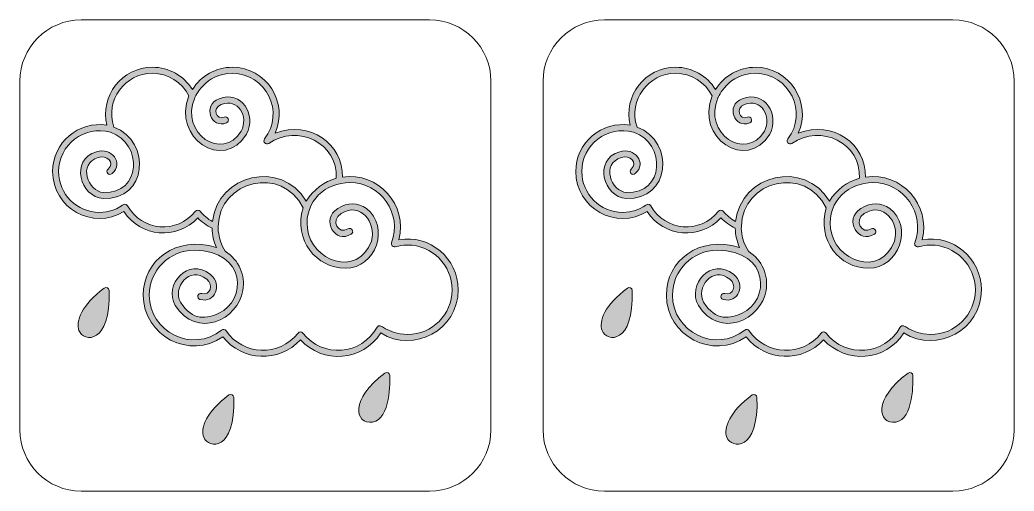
# Model space of a CAD drawing. Header units: inches. Extents: x -11.7 to 1.7, y -15.4 to -9.4.
# Drawn here: x -1.874 to 1.708, y -11.415 to -9.718 of the extents above; entities that cross this region are included whole.
import ezdxf

# ---------------------------------------------------------------- set-up
doc = ezdxf.new("R2010")
doc.units = ezdxf.units.IN
doc.header["$MEASUREMENT"] = 0
doc.layers.add('_U+0421_U+043B_U+043E_U+0439 1', color=7, linetype='Continuous')

msp = doc.modelspace()

# ---------------------------------------------------------------- hatches: boundary and pattern name
at = {"layer": '_U+0421_U+043B_U+043E_U+0439 1', "true_color": 0xffffff}
h = msp.add_hatch(color=7, dxfattribs=at)
h.dxf.hatch_style = 2
edge = h.paths.add_edge_path()
edge.add_spline(control_points=[(-0.5086, -10.5092), (-0.4768, -10.3845), (-0.5826, -10.2646), (-0.7124, -10.2837), (-0.7105, -10.1652), (-0.829, -10.0768), (-0.9549, -10.1257), (-0.9052, -10.0157), (-0.9861, -9.8881), (-1.1092, -9.8881), (-1.168, -9.8881), (-1.2224, -9.919), (-1.2529, -9.9684), (-1.2834, -9.919), (-1.3378, -9.8881), (-1.3966, -9.8881), (-1.5066, -9.8881), (-1.5867, -9.9917), (-1.5607, -10.0969), (-1.6629, -10.0801), (-1.7566, -10.1597), (-1.7566, -10.2637), (-1.7566, -10.3959), (-1.6112, -10.4765), (-1.4995, -10.4078), (-1.4396, -10.5), (-1.3084, -10.5118), (-1.2335, -10.4302), (-1.219, -10.4459), (-1.2013, -10.4586), (-1.1817, -10.4679), (-1.1813, -10.492), (-1.1762, -10.5157), (-1.1666, -10.5376), (-1.3129, -10.4912), (-1.43, -10.5855), (-1.43, -10.7085), (-1.43, -10.8568), (-1.2627, -10.9422), (-1.143, -10.8591), (-1.0736, -10.9477), (-0.9403, -10.954), (-0.8636, -10.8694), (-0.7832, -10.9581), (-0.6398, -10.9471), (-0.5743, -10.8452), (-0.4542, -10.9198), (-0.2951, -10.8339), (-0.2951, -10.6896), (-0.2951, -10.5761), (-0.3978, -10.4901), (-0.5086, -10.5092)], knot_values=[0, 0, 0, 0, 0.013889, 0.013889, 0.013889, 0.027778, 0.027778, 0.027778, 0.041667, 0.041667, 0.041667, 0.055556, 0.055556, 0.055556, 0.069444, 0.069444, 0.069444, 0.083333, 0.083333, 0.083333, 0.097222, 0.097222, 0.097222, 0.111111, 0.111111, 0.111111, 0.125, 0.125, 0.125, 0.138889, 0.138889, 0.138889, 0.152778, 0.152778, 0.152778, 0.166667, 0.166667, 0.166667, 0.180556, 0.180556, 0.180556, 0.194444, 0.194444, 0.194444, 0.208333, 0.208333, 0.208333, 0.222222, 0.222222, 0.222222, 0.236111, 0.236111, 0.236111, 0.236111], degree=3, periodic=0)
edge.add_line((-0.5086, -10.5092), (-0.5086, -10.5092))
edge = h.paths.add_edge_path()
edge.add_spline(control_points=[(-1.2249, -10.4065), (-1.229, -10.4012), (-1.2379, -10.4013), (-1.2421, -10.4065), (-1.3074, -10.4897), (-1.4355, -10.4789), (-1.4864, -10.3871), (-1.4985, -10.3653), (-1.5148, -10.4108), (-1.5876, -10.4108), (-1.6687, -10.4108), (-1.7347, -10.3448), (-1.7347, -10.2637), (-1.7347, -10.1682), (-1.6436, -10.0956), (-1.5481, -10.1222), (-1.429, -10.1637), (-1.4385, -10.345), (-1.573, -10.3393), (-1.6304, -10.3351), (-1.6666, -10.2352), (-1.5918, -10.2132), (-1.5628, -10.2039), (-1.5296, -10.2308), (-1.5568, -10.2549), (-1.5677, -10.2645), (-1.5532, -10.2809), (-1.5423, -10.2713), (-1.4981, -10.2321), (-1.5451, -10.1752), (-1.5982, -10.1923), (-1.6951, -10.2207), (-1.6575, -10.3552), (-1.5743, -10.3611), (-1.4167, -10.3678), (-1.3976, -10.1571), (-1.5359, -10.1034), (-1.5683, -10.0066), (-1.4952, -9.91), (-1.3966, -9.91), (-1.341, -9.91), (-1.2902, -9.9419), (-1.2654, -9.9915), (-1.3274, -10.1414), (-1.1409, -10.2663), (-1.0576, -10.1288), (-1.0215, -10.0588), (-1.0757, -9.9693), (-1.1567, -10.0015), (-1.2187, -10.0253), (-1.1848, -10.1111), (-1.13, -10.0884), (-1.1166, -10.0828), (-1.125, -10.0626), (-1.1384, -10.0681), (-1.1664, -10.0798), (-1.1834, -10.0352), (-1.1487, -10.0219), (-1.0873, -9.9975), (-1.0502, -10.0668), (-1.0767, -10.1181), (-1.1442, -10.2294), (-1.2989, -10.1259), (-1.2445, -9.9983), (-1.2432, -9.9969), (-1.2078, -9.91), (-1.1092, -9.91), (-0.9874, -9.91), (-0.9185, -10.0502), (-0.9928, -10.1465), (-1.0004, -10.1563), (-0.9883, -10.1692), (-0.978, -10.1623), (-0.8729, -10.0908), (-0.7281, -10.1611), (-0.7344, -10.2881), (-0.7771, -10.2998), (-0.8177, -10.3293), (-0.8425, -10.3699), (-0.9336, -10.2196), (-1.1615, -10.2729), (-1.1807, -10.4441), (-1.1978, -10.4345), (-1.2129, -10.4218), (-1.2249, -10.4065)], knot_values=[0, 0, 0, 0, 0.013889, 0.013889, 0.013889, 0.027778, 0.027778, 0.027778, 0.041667, 0.041667, 0.041667, 0.055556, 0.055556, 0.055556, 0.069444, 0.069444, 0.069444, 0.083333, 0.083333, 0.083333, 0.097222, 0.097222, 0.097222, 0.111111, 0.111111, 0.111111, 0.125, 0.125, 0.125, 0.138889, 0.138889, 0.138889, 0.152778, 0.152778, 0.152778, 0.166667, 0.166667, 0.166667, 0.180556, 0.180556, 0.180556, 0.194444, 0.194444, 0.194444, 0.208333, 0.208333, 0.208333, 0.222222, 0.222222, 0.222222, 0.236111, 0.236111, 0.236111, 0.25, 0.25, 0.25, 0.263889, 0.263889, 0.263889, 0.277778, 0.277778, 0.277778, 0.291667, 0.291667, 0.291667, 0.305556, 0.305556, 0.305556, 0.319444, 0.319444, 0.319444, 0.333333, 0.333333, 0.333333, 0.347222, 0.347222, 0.347222, 0.361111, 0.361111, 0.361111, 0.375, 0.375, 0.375, 0.388889, 0.388889, 0.388889, 0.388889], degree=3, periodic=0)
edge.add_line((-1.2249, -10.4065), (-1.2249, -10.4065))
edge = h.paths.add_edge_path()
edge.add_spline(control_points=[(-0.4781, -10.8507), (-0.5538, -10.8507), (-0.5757, -10.8033), (-0.5874, -10.8244), (-0.6431, -10.9248), (-0.7834, -10.9368), (-0.855, -10.8457), (-0.8594, -10.8401), (-0.8678, -10.8401), (-0.8722, -10.8457), (-0.9402, -10.9322), (-1.0706, -10.9263), (-1.1317, -10.8375), (-1.1353, -10.8323), (-1.1426, -10.8312), (-1.1475, -10.8351), (-1.2529, -10.9181), (-1.4081, -10.8425), (-1.4081, -10.7085), (-1.4081, -10.6197), (-1.3358, -10.5474), (-1.247, -10.5474), (-1.0558, -10.5474), (-1.0574, -10.7284), (-1.1575, -10.7741), (-1.1987, -10.7929), (-1.2517, -10.8054), (-1.2959, -10.7343), (-1.3254, -10.6838), (-1.2644, -10.6005), (-1.2012, -10.6517), (-1.1758, -10.6712), (-1.1882, -10.7127), (-1.2192, -10.7033), (-1.2331, -10.6991), (-1.2394, -10.72), (-1.2256, -10.7242), (-1.1711, -10.7408), (-1.1433, -10.6686), (-1.1876, -10.6345), (-1.2688, -10.5688), (-1.3571, -10.6729), (-1.3147, -10.7456), (-1.2377, -10.8694), (-1.0884, -10.7972), (-1.0708, -10.6916), (-1.0618, -10.6379), (-1.0842, -10.5829), (-1.1346, -10.551), (-1.1637, -10.5055), (-1.16, -10.4599), (-1.1598, -10.4613), (-1.1565, -10.2948), (-0.9289, -10.2411), (-0.8542, -10.3942), (-0.8888, -10.5101), (-0.8064, -10.6119), (-0.702, -10.6119), (-0.5905, -10.6119), (-0.5407, -10.461), (-0.6255, -10.3973), (-0.6561, -10.3744), (-0.6939, -10.3742), (-0.7291, -10.3967), (-0.7932, -10.4368), (-0.7377, -10.5268), (-0.6804, -10.4889), (-0.6682, -10.4809), (-0.6804, -10.4626), (-0.6924, -10.4706), (-0.725, -10.4922), (-0.7572, -10.4401), (-0.7174, -10.4152), (-0.6482, -10.371), (-0.5885, -10.4473), (-0.6081, -10.5142), (-0.6577, -10.6484), (-0.8252, -10.5863), (-0.8387, -10.4683), (-0.8502, -10.3672), (-0.7703, -10.3035), (-0.686, -10.3035), (-0.5752, -10.3035), (-0.4958, -10.4141), (-0.535, -10.5203), (-0.5364, -10.5242), (-0.5356, -10.5285), (-0.5328, -10.5315), (-0.5241, -10.5408), (-0.5169, -10.5285), (-0.4781, -10.5285), (-0.3893, -10.5285), (-0.317, -10.6008), (-0.317, -10.6896), (-0.317, -10.7785), (-0.3893, -10.8507), (-0.4781, -10.8507)], knot_values=[0, 0, 0, 0, 0.013889, 0.013889, 0.013889, 0.027778, 0.027778, 0.027778, 0.041667, 0.041667, 0.041667, 0.055556, 0.055556, 0.055556, 0.069444, 0.069444, 0.069444, 0.083333, 0.083333, 0.083333, 0.097222, 0.097222, 0.097222, 0.111111, 0.111111, 0.111111, 0.125, 0.125, 0.125, 0.138889, 0.138889, 0.138889, 0.152778, 0.152778, 0.152778, 0.166667, 0.166667, 0.166667, 0.180556, 0.180556, 0.180556, 0.194444, 0.194444, 0.194444, 0.208333, 0.208333, 0.208333, 0.222222, 0.222222, 0.222222, 0.236111, 0.236111, 0.236111, 0.25, 0.25, 0.25, 0.263889, 0.263889, 0.263889, 0.277778, 0.277778, 0.277778, 0.291667, 0.291667, 0.291667, 0.305556, 0.305556, 0.305556, 0.319444, 0.319444, 0.319444, 0.333333, 0.333333, 0.333333, 0.347222, 0.347222, 0.347222, 0.361111, 0.361111, 0.361111, 0.375, 0.375, 0.375, 0.388889, 0.388889, 0.388889, 0.402778, 0.402778, 0.402778, 0.416667, 0.416667, 0.416667, 0.430556, 0.430556, 0.430556, 0.444444, 0.444444, 0.444444, 0.444444], degree=3, periodic=0)
edge.add_line((-0.4781, -10.8507), (-0.4781, -10.8507))
edge = h.paths.add_edge_path()
edge.add_spline(control_points=[(-1.121, -11.0684), (-1.1139, -11.0633), (-1.1039, -11.0682), (-1.1036, -11.0769), (-1.0971, -11.2736), (-1.1955, -11.2628), (-1.2122, -11.2208), (-1.2251, -11.1887), (-1.202, -11.1273), (-1.121, -11.0684)], knot_values=[0, 0, 0, 0, 0.013889, 0.013889, 0.013889, 0.027778, 0.027778, 0.027778, 0.041667, 0.041667, 0.041667, 0.041667], degree=3, periodic=0)
edge.add_line((-1.121, -11.0684), (-1.121, -11.0684))
edge = h.paths.add_edge_path()
edge.add_spline(control_points=[(-1.5704, -10.6839), (-1.5634, -10.6787), (-1.5533, -10.6836), (-1.5531, -10.6924), (-1.5466, -10.8865), (-1.6444, -10.8795), (-1.6617, -10.8363), (-1.6745, -10.8042), (-1.6514, -10.7428), (-1.5704, -10.6839)], knot_values=[0, 0, 0, 0, 0.013889, 0.013889, 0.013889, 0.027778, 0.027778, 0.027778, 0.041667, 0.041667, 0.041667, 0.041667], degree=3, periodic=0)
edge.add_line((-1.5704, -10.6839), (-1.5704, -10.6839))
edge = h.paths.add_edge_path()
edge.add_spline(control_points=[(-0.5592, -10.9899), (-0.5522, -10.9848), (-0.5421, -10.9896), (-0.5418, -10.9984), (-0.5413, -11.0147), (-0.5384, -11.1577), (-0.6036, -11.1662), (-0.6684, -11.1746), (-0.687, -11.0828), (-0.5592, -10.9899)], knot_values=[0, 0, 0, 0, 0.013889, 0.013889, 0.013889, 0.027778, 0.027778, 0.027778, 0.041667, 0.041667, 0.041667, 0.041667], degree=3, periodic=0)
edge.add_line((-0.5592, -10.9899), (-0.5592, -10.9899))
h = msp.add_hatch(color=7, dxfattribs=at)
h.dxf.hatch_style = 2
edge = h.paths.add_edge_path()
edge.add_spline(control_points=[(1.3762, -10.5092), (1.408, -10.3845), (1.3022, -10.2646), (1.1724, -10.2837), (1.1743, -10.1652), (1.0558, -10.0768), (0.9299, -10.1257), (0.9796, -10.0157), (0.8987, -9.8881), (0.7756, -9.8881), (0.7168, -9.8881), (0.6625, -9.919), (0.6319, -9.9684), (0.6014, -9.919), (0.547, -9.8881), (0.4882, -9.8881), (0.3782, -9.8881), (0.2981, -9.9917), (0.3241, -10.0969), (0.2219, -10.0801), (0.1282, -10.1597), (0.1282, -10.2637), (0.1282, -10.3959), (0.2736, -10.4765), (0.3853, -10.4078), (0.4453, -10.5), (0.5765, -10.5118), (0.6514, -10.4302), (0.6659, -10.4459), (0.6835, -10.4586), (0.7031, -10.4679), (0.7035, -10.492), (0.7086, -10.5157), (0.7182, -10.5376), (0.5719, -10.4912), (0.4548, -10.5855), (0.4548, -10.7085), (0.4548, -10.8568), (0.6221, -10.9422), (0.7418, -10.8591), (0.8112, -10.9477), (0.9445, -10.954), (1.0212, -10.8694), (1.1016, -10.9581), (1.245, -10.9471), (1.3105, -10.8452), (1.4306, -10.9198), (1.5897, -10.8339), (1.5897, -10.6896), (1.5897, -10.5761), (1.487, -10.4901), (1.3762, -10.5092)], knot_values=[0, 0, 0, 0, 0.013889, 0.013889, 0.013889, 0.027778, 0.027778, 0.027778, 0.041667, 0.041667, 0.041667, 0.055556, 0.055556, 0.055556, 0.069444, 0.069444, 0.069444, 0.083333, 0.083333, 0.083333, 0.097222, 0.097222, 0.097222, 0.111111, 0.111111, 0.111111, 0.125, 0.125, 0.125, 0.138889, 0.138889, 0.138889, 0.152778, 0.152778, 0.152778, 0.166667, 0.166667, 0.166667, 0.180556, 0.180556, 0.180556, 0.194444, 0.194444, 0.194444, 0.208333, 0.208333, 0.208333, 0.222222, 0.222222, 0.222222, 0.236111, 0.236111, 0.236111, 0.236111], degree=3, periodic=0)
edge.add_line((1.3762, -10.5092), (1.3762, -10.5092))
edge = h.paths.add_edge_path()
edge.add_spline(control_points=[(0.6599, -10.4065), (0.6558, -10.4012), (0.6469, -10.4013), (0.6427, -10.4065), (0.5774, -10.4897), (0.4494, -10.4789), (0.3984, -10.3871), (0.3863, -10.3653), (0.37, -10.4108), (0.2972, -10.4108), (0.2161, -10.4108), (0.1501, -10.3448), (0.1501, -10.2637), (0.1501, -10.1682), (0.2412, -10.0956), (0.3367, -10.1222), (0.4558, -10.1637), (0.4464, -10.345), (0.3118, -10.3393), (0.2544, -10.3351), (0.2182, -10.2352), (0.293, -10.2132), (0.322, -10.2039), (0.3552, -10.2308), (0.328, -10.2549), (0.3171, -10.2645), (0.3316, -10.2809), (0.3425, -10.2713), (0.3867, -10.2321), (0.3397, -10.1752), (0.2866, -10.1923), (0.1897, -10.2207), (0.2273, -10.3552), (0.3105, -10.3611), (0.4681, -10.3678), (0.4872, -10.1571), (0.3489, -10.1034), (0.3165, -10.0066), (0.3896, -9.91), (0.4882, -9.91), (0.5438, -9.91), (0.5946, -9.9419), (0.6195, -9.9915), (0.5575, -10.1414), (0.7439, -10.2663), (0.8272, -10.1288), (0.8634, -10.0588), (0.8091, -9.9693), (0.7281, -10.0015), (0.6661, -10.0253), (0.7, -10.1111), (0.7549, -10.0884), (0.7682, -10.0828), (0.7598, -10.0626), (0.7465, -10.0681), (0.7185, -10.0798), (0.7014, -10.0352), (0.7361, -10.0219), (0.7975, -9.9975), (0.8346, -10.0668), (0.8081, -10.1181), (0.7406, -10.2294), (0.5859, -10.1259), (0.6403, -9.9983), (0.6416, -9.9969), (0.677, -9.91), (0.7756, -9.91), (0.8974, -9.91), (0.9663, -10.0502), (0.892, -10.1465), (0.8845, -10.1563), (0.8965, -10.1692), (0.9068, -10.1623), (1.0119, -10.0908), (1.1567, -10.1611), (1.1504, -10.2881), (1.1077, -10.2998), (1.0671, -10.3293), (1.0424, -10.3699), (0.9512, -10.2196), (0.7233, -10.2729), (0.7041, -10.4441), (0.687, -10.4345), (0.6719, -10.4218), (0.6599, -10.4065)], knot_values=[0, 0, 0, 0, 0.013889, 0.013889, 0.013889, 0.027778, 0.027778, 0.027778, 0.041667, 0.041667, 0.041667, 0.055556, 0.055556, 0.055556, 0.069444, 0.069444, 0.069444, 0.083333, 0.083333, 0.083333, 0.097222, 0.097222, 0.097222, 0.111111, 0.111111, 0.111111, 0.125, 0.125, 0.125, 0.138889, 0.138889, 0.138889, 0.152778, 0.152778, 0.152778, 0.166667, 0.166667, 0.166667, 0.180556, 0.180556, 0.180556, 0.194444, 0.194444, 0.194444, 0.208333, 0.208333, 0.208333, 0.222222, 0.222222, 0.222222, 0.236111, 0.236111, 0.236111, 0.25, 0.25, 0.25, 0.263889, 0.263889, 0.263889, 0.277778, 0.277778, 0.277778, 0.291667, 0.291667, 0.291667, 0.305556, 0.305556, 0.305556, 0.319444, 0.319444, 0.319444, 0.333333, 0.333333, 0.333333, 0.347222, 0.347222, 0.347222, 0.361111, 0.361111, 0.361111, 0.375, 0.375, 0.375, 0.388889, 0.388889, 0.388889, 0.388889], degree=3, periodic=0)
edge.add_line((0.6599, -10.4065), (0.6599, -10.4065))
edge = h.paths.add_edge_path()
edge.add_spline(control_points=[(1.4067, -10.8507), (1.331, -10.8507), (1.3091, -10.8033), (1.2974, -10.8244), (1.2417, -10.9248), (1.1014, -10.9368), (1.0298, -10.8457), (1.0255, -10.8401), (1.017, -10.8401), (1.0126, -10.8457), (0.9446, -10.9322), (0.8142, -10.9263), (0.7531, -10.8375), (0.7495, -10.8323), (0.7422, -10.8312), (0.7373, -10.8351), (0.632, -10.9181), (0.4767, -10.8425), (0.4767, -10.7085), (0.4767, -10.6197), (0.549, -10.5474), (0.6378, -10.5474), (0.829, -10.5474), (0.8274, -10.7284), (0.7273, -10.7741), (0.6861, -10.7929), (0.6331, -10.8054), (0.5889, -10.7343), (0.5595, -10.6838), (0.6205, -10.6005), (0.6836, -10.6517), (0.709, -10.6712), (0.6966, -10.7127), (0.6656, -10.7033), (0.6517, -10.6991), (0.6454, -10.72), (0.6592, -10.7242), (0.7137, -10.7408), (0.7415, -10.6686), (0.6972, -10.6345), (0.616, -10.5688), (0.5278, -10.6729), (0.5701, -10.7456), (0.6471, -10.8694), (0.7965, -10.7972), (0.814, -10.6916), (0.823, -10.6379), (0.8006, -10.5829), (0.7502, -10.551), (0.7211, -10.5055), (0.7248, -10.4599), (0.725, -10.4613), (0.7283, -10.2948), (0.9559, -10.2411), (1.0306, -10.3942), (0.996, -10.5101), (1.0784, -10.6119), (1.1828, -10.6119), (1.2943, -10.6119), (1.3441, -10.461), (1.2593, -10.3973), (1.2287, -10.3744), (1.191, -10.3742), (1.1557, -10.3967), (1.0916, -10.4368), (1.1471, -10.5268), (1.2045, -10.4889), (1.2166, -10.4809), (1.2044, -10.4626), (1.1924, -10.4706), (1.1598, -10.4922), (1.1276, -10.4401), (1.1675, -10.4152), (1.2366, -10.371), (1.2963, -10.4473), (1.2767, -10.5142), (1.2271, -10.6484), (1.0596, -10.5863), (1.0461, -10.4683), (1.0346, -10.3672), (1.1145, -10.3035), (1.1988, -10.3035), (1.3096, -10.3035), (1.389, -10.4141), (1.3498, -10.5203), (1.3484, -10.5242), (1.3492, -10.5285), (1.352, -10.5315), (1.3607, -10.5408), (1.3679, -10.5285), (1.4067, -10.5285), (1.4955, -10.5285), (1.5678, -10.6008), (1.5678, -10.6896), (1.5678, -10.7785), (1.4955, -10.8507), (1.4067, -10.8507)], knot_values=[0, 0, 0, 0, 0.013889, 0.013889, 0.013889, 0.027778, 0.027778, 0.027778, 0.041667, 0.041667, 0.041667, 0.055556, 0.055556, 0.055556, 0.069444, 0.069444, 0.069444, 0.083333, 0.083333, 0.083333, 0.097222, 0.097222, 0.097222, 0.111111, 0.111111, 0.111111, 0.125, 0.125, 0.125, 0.138889, 0.138889, 0.138889, 0.152778, 0.152778, 0.152778, 0.166667, 0.166667, 0.166667, 0.180556, 0.180556, 0.180556, 0.194444, 0.194444, 0.194444, 0.208333, 0.208333, 0.208333, 0.222222, 0.222222, 0.222222, 0.236111, 0.236111, 0.236111, 0.25, 0.25, 0.25, 0.263889, 0.263889, 0.263889, 0.277778, 0.277778, 0.277778, 0.291667, 0.291667, 0.291667, 0.305556, 0.305556, 0.305556, 0.319444, 0.319444, 0.319444, 0.333333, 0.333333, 0.333333, 0.347222, 0.347222, 0.347222, 0.361111, 0.361111, 0.361111, 0.375, 0.375, 0.375, 0.388889, 0.388889, 0.388889, 0.402778, 0.402778, 0.402778, 0.416667, 0.416667, 0.416667, 0.430556, 0.430556, 0.430556, 0.444444, 0.444444, 0.444444, 0.444444], degree=3, periodic=0)
edge.add_line((1.4067, -10.8507), (1.4067, -10.8507))
edge = h.paths.add_edge_path()
edge.add_spline(control_points=[(0.7638, -11.0684), (0.7709, -11.0633), (0.7809, -11.0682), (0.7812, -11.0769), (0.7877, -11.2736), (0.6893, -11.2628), (0.6726, -11.2208), (0.6598, -11.1887), (0.6828, -11.1273), (0.7638, -11.0684)], knot_values=[0, 0, 0, 0, 0.013889, 0.013889, 0.013889, 0.027778, 0.027778, 0.027778, 0.041667, 0.041667, 0.041667, 0.041667], degree=3, periodic=0)
edge.add_line((0.7638, -11.0684), (0.7638, -11.0684))
edge = h.paths.add_edge_path()
edge.add_spline(control_points=[(0.3144, -10.6839), (0.3215, -10.6787), (0.3315, -10.6836), (0.3318, -10.6924), (0.3382, -10.8865), (0.2404, -10.8795), (0.2231, -10.8363), (0.2103, -10.8042), (0.2334, -10.7428), (0.3144, -10.6839)], knot_values=[0, 0, 0, 0, 0.013889, 0.013889, 0.013889, 0.027778, 0.027778, 0.027778, 0.041667, 0.041667, 0.041667, 0.041667], degree=3, periodic=0)
edge.add_line((0.3144, -10.6839), (0.3144, -10.6839))
edge = h.paths.add_edge_path()
edge.add_spline(control_points=[(1.3256, -10.9899), (1.3326, -10.9848), (1.3427, -10.9896), (1.343, -10.9984), (1.3435, -11.0147), (1.3464, -11.1577), (1.2812, -11.1662), (1.2164, -11.1746), (1.1978, -11.0828), (1.3256, -10.9899)], knot_values=[0, 0, 0, 0, 0.013889, 0.013889, 0.013889, 0.027778, 0.027778, 0.027778, 0.041667, 0.041667, 0.041667, 0.041667], degree=3, periodic=0)
edge.add_line((1.3256, -10.9899), (1.3256, -10.9899))

# ---------------------------------------------------------------- linework, layer by layer
at = {"layer": '_U+0421_U+043B_U+043E_U+0439 1', "color": 1, "lineweight": 9, "true_color": 0xff0000}
for points in [[(-0.3983, -9.7176), (-0.3983, -9.7176), (-1.6534, -9.7176), (-1.6534, -9.7176), (-1.7754, -9.7176), (-1.8744, -9.8165), (-1.8744, -9.9385), (-1.8744, -9.9385), (-1.8744, -11.1937), (-1.8744, -11.1937), (-1.8744, -11.3157), (-1.7754, -11.4147), (-1.6534, -11.4147), (-1.6534, -11.4147), (-0.3983, -11.4147), (-0.3983, -11.4147), (-0.2762, -11.4147), (-0.1773, -11.3157), (-0.1773, -11.1937), (-0.1773, -11.1937), (-0.1773, -9.9385), (-0.1773, -9.9385), (-0.1773, -9.8165), (-0.2762, -9.7176), (-0.3983, -9.7176)], [(1.4865, -9.7176), (1.4865, -9.7176), (0.2314, -9.7176), (0.2314, -9.7176), (0.1094, -9.7176), (0.0104, -9.8165), (0.0104, -9.9385), (0.0104, -9.9385), (0.0104, -11.1937), (0.0104, -11.1937), (0.0104, -11.3157), (0.1094, -11.4147), (0.2314, -11.4147), (0.2314, -11.4147), (1.4865, -11.4147), (1.4865, -11.4147), (1.6086, -11.4147), (1.7075, -11.3157), (1.7075, -11.1937), (1.7075, -11.1937), (1.7075, -9.9385), (1.7075, -9.9385), (1.7075, -9.8165), (1.6086, -9.7176), (1.4865, -9.7176)]]:
    msp.add_open_spline(points, degree=3, knots=[0, 0, 0, 0, 1, 1, 1, 2, 2, 2, 3, 3, 3, 4, 4, 4, 5, 5, 5, 6, 6, 6, 7, 7, 7, 8, 8, 8, 8], dxfattribs=at)
at = {"layer": '_U+0421_U+043B_U+043E_U+0439 1', "lineweight": 0}
for points, knots in [([(-0.5086, -10.5092), (-0.4768, -10.3845), (-0.5826, -10.2646), (-0.7124, -10.2837), (-0.7105, -10.1652), (-0.829, -10.0768), (-0.9549, -10.1257), (-0.9052, -10.0157), (-0.9861, -9.8881), (-1.1092, -9.8881), (-1.168, -9.8881), (-1.2224, -9.919), (-1.2529, -9.9684), (-1.2834, -9.919), (-1.3378, -9.8881), (-1.3966, -9.8881), (-1.5066, -9.8881), (-1.5867, -9.9917), (-1.5607, -10.0969), (-1.6629, -10.0801), (-1.7566, -10.1597), (-1.7566, -10.2637), (-1.7566, -10.3959), (-1.6112, -10.4765), (-1.4995, -10.4078), (-1.4396, -10.5), (-1.3084, -10.5118), (-1.2335, -10.4302), (-1.219, -10.4459), (-1.2013, -10.4586), (-1.1817, -10.4679), (-1.1813, -10.492), (-1.1762, -10.5157), (-1.1666, -10.5376), (-1.3129, -10.4912), (-1.43, -10.5855), (-1.43, -10.7085), (-1.43, -10.8568), (-1.2627, -10.9422), (-1.143, -10.8591), (-1.0736, -10.9477), (-0.9403, -10.954), (-0.8636, -10.8694), (-0.7832, -10.9581), (-0.6398, -10.9471), (-0.5743, -10.8452), (-0.4542, -10.9198), (-0.2951, -10.8339), (-0.2951, -10.6896), (-0.2951, -10.5761), (-0.3978, -10.4901), (-0.5086, -10.5092)], [0, 0, 0, 0, 1, 1, 1, 2, 2, 2, 3, 3, 3, 4, 4, 4, 5, 5, 5, 6, 6, 6, 7, 7, 7, 8, 8, 8, 9, 9, 9, 10, 10, 10, 11, 11, 11, 12, 12, 12, 13, 13, 13, 14, 14, 14, 15, 15, 15, 16, 16, 16, 17, 17, 17, 17]), ([(-1.2249, -10.4065), (-1.229, -10.4012), (-1.2379, -10.4013), (-1.2421, -10.4065), (-1.3074, -10.4897), (-1.4355, -10.4789), (-1.4864, -10.3871), (-1.4985, -10.3653), (-1.5148, -10.4108), (-1.5876, -10.4108), (-1.6687, -10.4108), (-1.7347, -10.3448), (-1.7347, -10.2637), (-1.7347, -10.1682), (-1.6436, -10.0956), (-1.5481, -10.1222), (-1.429, -10.1637), (-1.4385, -10.345), (-1.573, -10.3393), (-1.6304, -10.3351), (-1.6666, -10.2352), (-1.5918, -10.2132), (-1.5628, -10.2039), (-1.5296, -10.2308), (-1.5568, -10.2549), (-1.5677, -10.2645), (-1.5532, -10.2809), (-1.5423, -10.2713), (-1.4981, -10.2321), (-1.5451, -10.1752), (-1.5982, -10.1923), (-1.6951, -10.2207), (-1.6575, -10.3552), (-1.5743, -10.3611), (-1.4167, -10.3678), (-1.3976, -10.1571), (-1.5359, -10.1034), (-1.5683, -10.0066), (-1.4952, -9.91), (-1.3966, -9.91), (-1.341, -9.91), (-1.2902, -9.9419), (-1.2654, -9.9915), (-1.3274, -10.1414), (-1.1409, -10.2663), (-1.0576, -10.1288), (-1.0215, -10.0588), (-1.0757, -9.9693), (-1.1567, -10.0015), (-1.2187, -10.0253), (-1.1848, -10.1111), (-1.13, -10.0884), (-1.1166, -10.0828), (-1.125, -10.0626), (-1.1384, -10.0681), (-1.1664, -10.0798), (-1.1834, -10.0352), (-1.1487, -10.0219), (-1.0873, -9.9975), (-1.0502, -10.0668), (-1.0767, -10.1181), (-1.1442, -10.2294), (-1.2989, -10.1259), (-1.2445, -9.9983), (-1.2432, -9.9969), (-1.2078, -9.91), (-1.1092, -9.91), (-0.9874, -9.91), (-0.9185, -10.0502), (-0.9928, -10.1465), (-1.0004, -10.1563), (-0.9883, -10.1692), (-0.978, -10.1623), (-0.8729, -10.0908), (-0.7281, -10.1611), (-0.7344, -10.2881), (-0.7771, -10.2998), (-0.8177, -10.3293), (-0.8425, -10.3699), (-0.9336, -10.2196), (-1.1615, -10.2729), (-1.1807, -10.4441), (-1.1978, -10.4345), (-1.2129, -10.4218), (-1.2249, -10.4065)], [0, 0, 0, 0, 1, 1, 1, 2, 2, 2, 3, 3, 3, 4, 4, 4, 5, 5, 5, 6, 6, 6, 7, 7, 7, 8, 8, 8, 9, 9, 9, 10, 10, 10, 11, 11, 11, 12, 12, 12, 13, 13, 13, 14, 14, 14, 15, 15, 15, 16, 16, 16, 17, 17, 17, 18, 18, 18, 19, 19, 19, 20, 20, 20, 21, 21, 21, 22, 22, 22, 23, 23, 23, 24, 24, 24, 25, 25, 25, 26, 26, 26, 27, 27, 27, 28, 28, 28, 28]), ([(1.3762, -10.5092), (1.408, -10.3845), (1.3022, -10.2646), (1.1724, -10.2837), (1.1743, -10.1652), (1.0558, -10.0768), (0.9299, -10.1257), (0.9796, -10.0157), (0.8987, -9.8881), (0.7756, -9.8881), (0.7168, -9.8881), (0.6625, -9.919), (0.6319, -9.9684), (0.6014, -9.919), (0.547, -9.8881), (0.4882, -9.8881), (0.3782, -9.8881), (0.2981, -9.9917), (0.3241, -10.0969), (0.2219, -10.0801), (0.1282, -10.1597), (0.1282, -10.2637), (0.1282, -10.3959), (0.2736, -10.4765), (0.3853, -10.4078), (0.4453, -10.5), (0.5765, -10.5118), (0.6514, -10.4302), (0.6659, -10.4459), (0.6835, -10.4586), (0.7031, -10.4679), (0.7035, -10.492), (0.7086, -10.5157), (0.7182, -10.5376), (0.5719, -10.4912), (0.4548, -10.5855), (0.4548, -10.7085), (0.4548, -10.8568), (0.6221, -10.9422), (0.7418, -10.8591), (0.8112, -10.9477), (0.9445, -10.954), (1.0212, -10.8694), (1.1016, -10.9581), (1.245, -10.9471), (1.3105, -10.8452), (1.4306, -10.9198), (1.5897, -10.8339), (1.5897, -10.6896), (1.5897, -10.5761), (1.487, -10.4901), (1.3762, -10.5092)], [0, 0, 0, 0, 1, 1, 1, 2, 2, 2, 3, 3, 3, 4, 4, 4, 5, 5, 5, 6, 6, 6, 7, 7, 7, 8, 8, 8, 9, 9, 9, 10, 10, 10, 11, 11, 11, 12, 12, 12, 13, 13, 13, 14, 14, 14, 15, 15, 15, 16, 16, 16, 17, 17, 17, 17]), ([(0.6599, -10.4065), (0.6558, -10.4012), (0.6469, -10.4013), (0.6427, -10.4065), (0.5774, -10.4897), (0.4494, -10.4789), (0.3984, -10.3871), (0.3863, -10.3653), (0.37, -10.4108), (0.2972, -10.4108), (0.2161, -10.4108), (0.1501, -10.3448), (0.1501, -10.2637), (0.1501, -10.1682), (0.2412, -10.0956), (0.3367, -10.1222), (0.4558, -10.1637), (0.4464, -10.345), (0.3118, -10.3393), (0.2544, -10.3351), (0.2182, -10.2352), (0.293, -10.2132), (0.322, -10.2039), (0.3552, -10.2308), (0.328, -10.2549), (0.3171, -10.2645), (0.3316, -10.2809), (0.3425, -10.2713), (0.3867, -10.2321), (0.3397, -10.1752), (0.2866, -10.1923), (0.1897, -10.2207), (0.2273, -10.3552), (0.3105, -10.3611), (0.4681, -10.3678), (0.4872, -10.1571), (0.3489, -10.1034), (0.3165, -10.0066), (0.3896, -9.91), (0.4882, -9.91), (0.5438, -9.91), (0.5946, -9.9419), (0.6195, -9.9915), (0.5575, -10.1414), (0.7439, -10.2663), (0.8272, -10.1288), (0.8634, -10.0588), (0.8091, -9.9693), (0.7281, -10.0015), (0.6661, -10.0253), (0.7, -10.1111), (0.7549, -10.0884), (0.7682, -10.0828), (0.7598, -10.0626), (0.7465, -10.0681), (0.7185, -10.0798), (0.7014, -10.0352), (0.7361, -10.0219), (0.7975, -9.9975), (0.8346, -10.0668), (0.8081, -10.1181), (0.7406, -10.2294), (0.5859, -10.1259), (0.6403, -9.9983), (0.6416, -9.9969), (0.677, -9.91), (0.7756, -9.91), (0.8974, -9.91), (0.9663, -10.0502), (0.892, -10.1465), (0.8845, -10.1563), (0.8965, -10.1692), (0.9068, -10.1623), (1.0119, -10.0908), (1.1567, -10.1611), (1.1504, -10.2881), (1.1077, -10.2998), (1.0671, -10.3293), (1.0424, -10.3699), (0.9512, -10.2196), (0.7233, -10.2729), (0.7041, -10.4441), (0.687, -10.4345), (0.6719, -10.4218), (0.6599, -10.4065)], [0, 0, 0, 0, 1, 1, 1, 2, 2, 2, 3, 3, 3, 4, 4, 4, 5, 5, 5, 6, 6, 6, 7, 7, 7, 8, 8, 8, 9, 9, 9, 10, 10, 10, 11, 11, 11, 12, 12, 12, 13, 13, 13, 14, 14, 14, 15, 15, 15, 16, 16, 16, 17, 17, 17, 18, 18, 18, 19, 19, 19, 20, 20, 20, 21, 21, 21, 22, 22, 22, 23, 23, 23, 24, 24, 24, 25, 25, 25, 26, 26, 26, 27, 27, 27, 28, 28, 28, 28]), ([(-0.4781, -10.8507), (-0.5538, -10.8507), (-0.5757, -10.8033), (-0.5874, -10.8244), (-0.6431, -10.9248), (-0.7834, -10.9368), (-0.855, -10.8457), (-0.8594, -10.8401), (-0.8678, -10.8401), (-0.8722, -10.8457), (-0.9402, -10.9322), (-1.0706, -10.9263), (-1.1317, -10.8375), (-1.1353, -10.8323), (-1.1426, -10.8312), (-1.1475, -10.8351), (-1.2529, -10.9181), (-1.4081, -10.8425), (-1.4081, -10.7085), (-1.4081, -10.6197), (-1.3358, -10.5474), (-1.247, -10.5474), (-1.0558, -10.5474), (-1.0574, -10.7284), (-1.1575, -10.7741), (-1.1987, -10.7929), (-1.2517, -10.8054), (-1.2959, -10.7343), (-1.3254, -10.6838), (-1.2644, -10.6005), (-1.2012, -10.6517), (-1.1758, -10.6712), (-1.1882, -10.7127), (-1.2192, -10.7033), (-1.2331, -10.6991), (-1.2394, -10.72), (-1.2256, -10.7242), (-1.1711, -10.7408), (-1.1433, -10.6686), (-1.1876, -10.6345), (-1.2688, -10.5688), (-1.3571, -10.6729), (-1.3147, -10.7456), (-1.2377, -10.8694), (-1.0884, -10.7972), (-1.0708, -10.6916), (-1.0618, -10.6379), (-1.0842, -10.5829), (-1.1346, -10.551), (-1.1637, -10.5055), (-1.16, -10.4599), (-1.1598, -10.4613), (-1.1565, -10.2948), (-0.9289, -10.2411), (-0.8542, -10.3942), (-0.8888, -10.5101), (-0.8064, -10.6119), (-0.702, -10.6119), (-0.5905, -10.6119), (-0.5407, -10.461), (-0.6255, -10.3973), (-0.6561, -10.3744), (-0.6939, -10.3742), (-0.7291, -10.3967), (-0.7932, -10.4368), (-0.7377, -10.5268), (-0.6804, -10.4889), (-0.6682, -10.4809), (-0.6804, -10.4626), (-0.6924, -10.4706), (-0.725, -10.4922), (-0.7572, -10.4401), (-0.7174, -10.4152), (-0.6482, -10.371), (-0.5885, -10.4473), (-0.6081, -10.5142), (-0.6577, -10.6484), (-0.8252, -10.5863), (-0.8387, -10.4683), (-0.8502, -10.3672), (-0.7703, -10.3035), (-0.686, -10.3035), (-0.5752, -10.3035), (-0.4958, -10.4141), (-0.535, -10.5203), (-0.5364, -10.5242), (-0.5356, -10.5285), (-0.5328, -10.5315), (-0.5241, -10.5408), (-0.5169, -10.5285), (-0.4781, -10.5285), (-0.3893, -10.5285), (-0.317, -10.6008), (-0.317, -10.6896), (-0.317, -10.7785), (-0.3893, -10.8507), (-0.4781, -10.8507)], [0, 0, 0, 0, 1, 1, 1, 2, 2, 2, 3, 3, 3, 4, 4, 4, 5, 5, 5, 6, 6, 6, 7, 7, 7, 8, 8, 8, 9, 9, 9, 10, 10, 10, 11, 11, 11, 12, 12, 12, 13, 13, 13, 14, 14, 14, 15, 15, 15, 16, 16, 16, 17, 17, 17, 18, 18, 18, 19, 19, 19, 20, 20, 20, 21, 21, 21, 22, 22, 22, 23, 23, 23, 24, 24, 24, 25, 25, 25, 26, 26, 26, 27, 27, 27, 28, 28, 28, 29, 29, 29, 30, 30, 30, 31, 31, 31, 32, 32, 32, 32]), ([(1.4067, -10.8507), (1.331, -10.8507), (1.3091, -10.8033), (1.2974, -10.8244), (1.2417, -10.9248), (1.1014, -10.9368), (1.0298, -10.8457), (1.0255, -10.8401), (1.017, -10.8401), (1.0126, -10.8457), (0.9446, -10.9322), (0.8142, -10.9263), (0.7531, -10.8375), (0.7495, -10.8323), (0.7422, -10.8312), (0.7373, -10.8351), (0.632, -10.9181), (0.4767, -10.8425), (0.4767, -10.7085), (0.4767, -10.6197), (0.549, -10.5474), (0.6378, -10.5474), (0.829, -10.5474), (0.8274, -10.7284), (0.7273, -10.7741), (0.6861, -10.7929), (0.6331, -10.8054), (0.5889, -10.7343), (0.5595, -10.6838), (0.6205, -10.6005), (0.6836, -10.6517), (0.709, -10.6712), (0.6966, -10.7127), (0.6656, -10.7033), (0.6517, -10.6991), (0.6454, -10.72), (0.6592, -10.7242), (0.7137, -10.7408), (0.7415, -10.6686), (0.6972, -10.6345), (0.616, -10.5688), (0.5278, -10.6729), (0.5701, -10.7456), (0.6471, -10.8694), (0.7965, -10.7972), (0.814, -10.6916), (0.823, -10.6379), (0.8006, -10.5829), (0.7502, -10.551), (0.7211, -10.5055), (0.7248, -10.4599), (0.725, -10.4613), (0.7283, -10.2948), (0.9559, -10.2411), (1.0306, -10.3942), (0.996, -10.5101), (1.0784, -10.6119), (1.1828, -10.6119), (1.2943, -10.6119), (1.3441, -10.461), (1.2593, -10.3973), (1.2287, -10.3744), (1.191, -10.3742), (1.1557, -10.3967), (1.0916, -10.4368), (1.1471, -10.5268), (1.2045, -10.4889), (1.2166, -10.4809), (1.2044, -10.4626), (1.1924, -10.4706), (1.1598, -10.4922), (1.1276, -10.4401), (1.1675, -10.4152), (1.2366, -10.371), (1.2963, -10.4473), (1.2767, -10.5142), (1.2271, -10.6484), (1.0596, -10.5863), (1.0461, -10.4683), (1.0346, -10.3672), (1.1145, -10.3035), (1.1988, -10.3035), (1.3096, -10.3035), (1.389, -10.4141), (1.3498, -10.5203), (1.3484, -10.5242), (1.3492, -10.5285), (1.352, -10.5315), (1.3607, -10.5408), (1.3679, -10.5285), (1.4067, -10.5285), (1.4955, -10.5285), (1.5678, -10.6008), (1.5678, -10.6896), (1.5678, -10.7785), (1.4955, -10.8507), (1.4067, -10.8507)], [0, 0, 0, 0, 1, 1, 1, 2, 2, 2, 3, 3, 3, 4, 4, 4, 5, 5, 5, 6, 6, 6, 7, 7, 7, 8, 8, 8, 9, 9, 9, 10, 10, 10, 11, 11, 11, 12, 12, 12, 13, 13, 13, 14, 14, 14, 15, 15, 15, 16, 16, 16, 17, 17, 17, 18, 18, 18, 19, 19, 19, 20, 20, 20, 21, 21, 21, 22, 22, 22, 23, 23, 23, 24, 24, 24, 25, 25, 25, 26, 26, 26, 27, 27, 27, 28, 28, 28, 29, 29, 29, 30, 30, 30, 31, 31, 31, 32, 32, 32, 32]), ([(-1.5704, -10.6839), (-1.5634, -10.6787), (-1.5533, -10.6836), (-1.5531, -10.6924), (-1.5466, -10.8865), (-1.6444, -10.8795), (-1.6617, -10.8363), (-1.6745, -10.8042), (-1.6514, -10.7428), (-1.5704, -10.6839)], [0, 0, 0, 0, 1, 1, 1, 2, 2, 2, 3, 3, 3, 3]), ([(0.3144, -10.6839), (0.3215, -10.6787), (0.3315, -10.6836), (0.3318, -10.6924), (0.3382, -10.8865), (0.2404, -10.8795), (0.2231, -10.8363), (0.2103, -10.8042), (0.2334, -10.7428), (0.3144, -10.6839)], [0, 0, 0, 0, 1, 1, 1, 2, 2, 2, 3, 3, 3, 3]), ([(-0.5592, -10.9899), (-0.5522, -10.9848), (-0.5421, -10.9896), (-0.5418, -10.9984), (-0.5413, -11.0147), (-0.5384, -11.1577), (-0.6036, -11.1662), (-0.6684, -11.1746), (-0.687, -11.0828), (-0.5592, -10.9899)], [0, 0, 0, 0, 1, 1, 1, 2, 2, 2, 3, 3, 3, 3]), ([(1.3256, -10.9899), (1.3326, -10.9848), (1.3427, -10.9896), (1.343, -10.9984), (1.3435, -11.0147), (1.3464, -11.1577), (1.2812, -11.1662), (1.2164, -11.1746), (1.1978, -11.0828), (1.3256, -10.9899)], [0, 0, 0, 0, 1, 1, 1, 2, 2, 2, 3, 3, 3, 3]), ([(-1.121, -11.0684), (-1.1139, -11.0633), (-1.1039, -11.0682), (-1.1036, -11.0769), (-1.0971, -11.2736), (-1.1955, -11.2628), (-1.2122, -11.2208), (-1.2251, -11.1887), (-1.202, -11.1273), (-1.121, -11.0684)], [0, 0, 0, 0, 1, 1, 1, 2, 2, 2, 3, 3, 3, 3]), ([(0.7638, -11.0684), (0.7709, -11.0633), (0.7809, -11.0682), (0.7812, -11.0769), (0.7877, -11.2736), (0.6893, -11.2628), (0.6726, -11.2208), (0.6598, -11.1887), (0.6828, -11.1273), (0.7638, -11.0684)], [0, 0, 0, 0, 1, 1, 1, 2, 2, 2, 3, 3, 3, 3])]:
    msp.add_open_spline(points, degree=3, knots=knots, dxfattribs=at)

doc.saveas('drawing.dxf')
